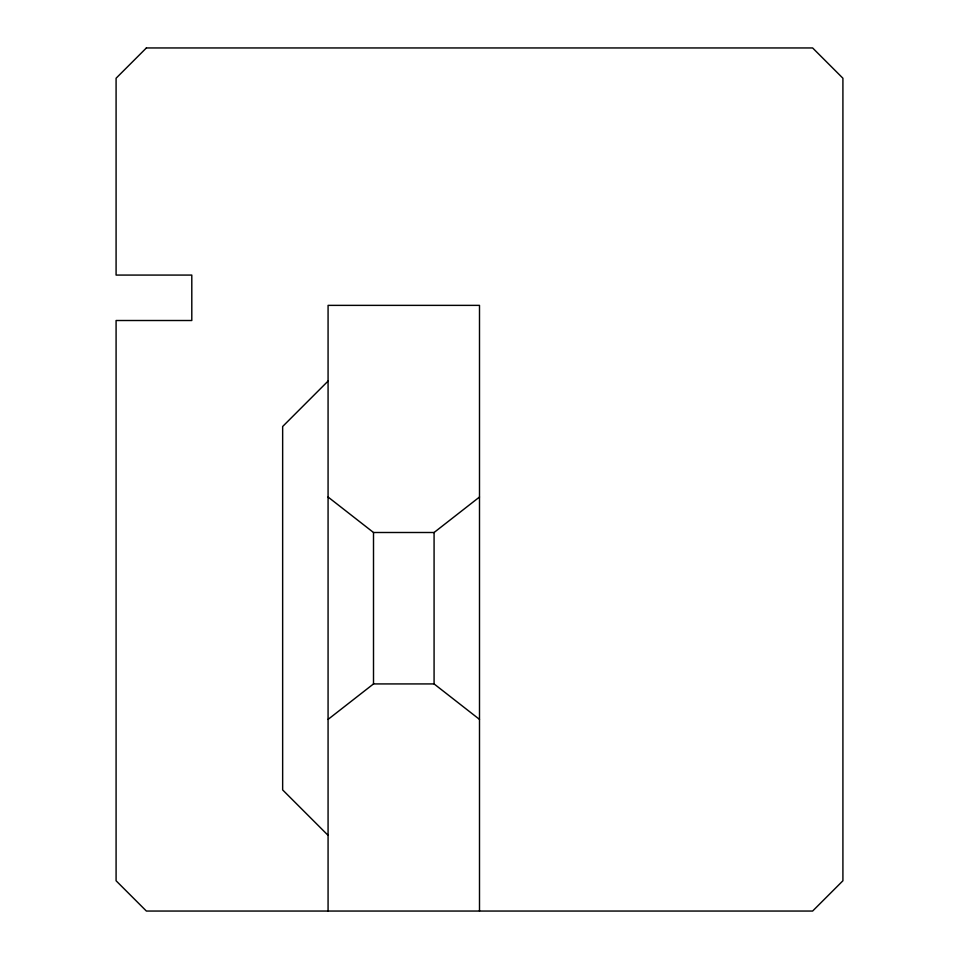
<?xml version="1.0" encoding="UTF-8"?>
<svg xmlns="http://www.w3.org/2000/svg" width="959" height="959" viewBox="0 0 959 959"><rect width="100%" height="100%" fill="white"/><g stroke="black" fill="none" stroke-linecap="round" stroke-linejoin="round"><path stroke-width="1.44" d="M328.074 381.071L282.653 426.503L282.653 789.916L328.074 835.337M328.074 497.026L373.507 532.497L434.079 532.497L479.5 497.026M328.074 719.394L373.507 683.923L434.079 683.923L479.5 719.394M479.5 911.05L479.5 305.37L328.074 305.37L328.074 911.05M434.079 532.497L434.079 683.923M373.507 532.497L373.507 683.923M146.379 47.95L116.087 78.23L116.087 275.077L191.8 275.077L191.8 320.51L116.087 320.51L116.087 880.77L146.379 911.05L812.621 911.05L842.913 880.77L842.913 78.23L812.621 47.95L146.379 47.95"/></g></svg>
